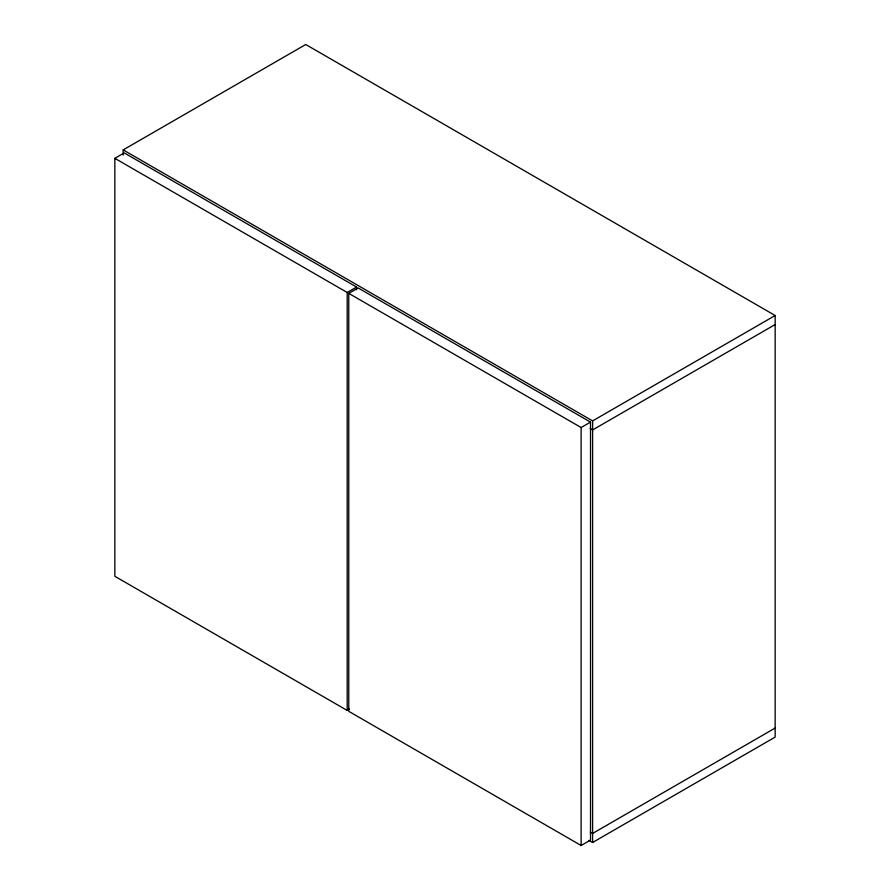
<?xml version="1.0" encoding="UTF-8"?>
<svg xmlns="http://www.w3.org/2000/svg" width="890" height="890" viewBox="0 0 890 890"><rect width="100%" height="100%" fill="white"/><g stroke="black" fill="none" stroke-linecap="round" stroke-linejoin="round"><path stroke-width="1.33" d="M123.187 155.06L123.187 149.898L305.737 44.5L775.157 315.516L775.157 737.098L592.606 842.485L588.991 840.405M349.548 709.085L347.2 710.443L114.843 576.297L114.843 158.331L124.233 152.902L356.59 287.058L356.59 289.829M114.843 158.331L347.2 292.476L356.59 287.058M348.769 293.377L358.158 287.959L590.515 422.116L590.515 840.082L581.125 845.5L348.769 711.344L348.769 293.377L581.125 427.534L590.515 422.116M123.187 149.898L592.606 420.903L775.157 315.516M775.157 324.55L592.606 429.937L590.192 428.546M775.157 728.065L592.606 833.452L590.192 832.061M592.606 420.903L592.606 842.485M581.125 427.534L581.125 845.5M347.2 292.476L347.2 710.443"/></g></svg>
